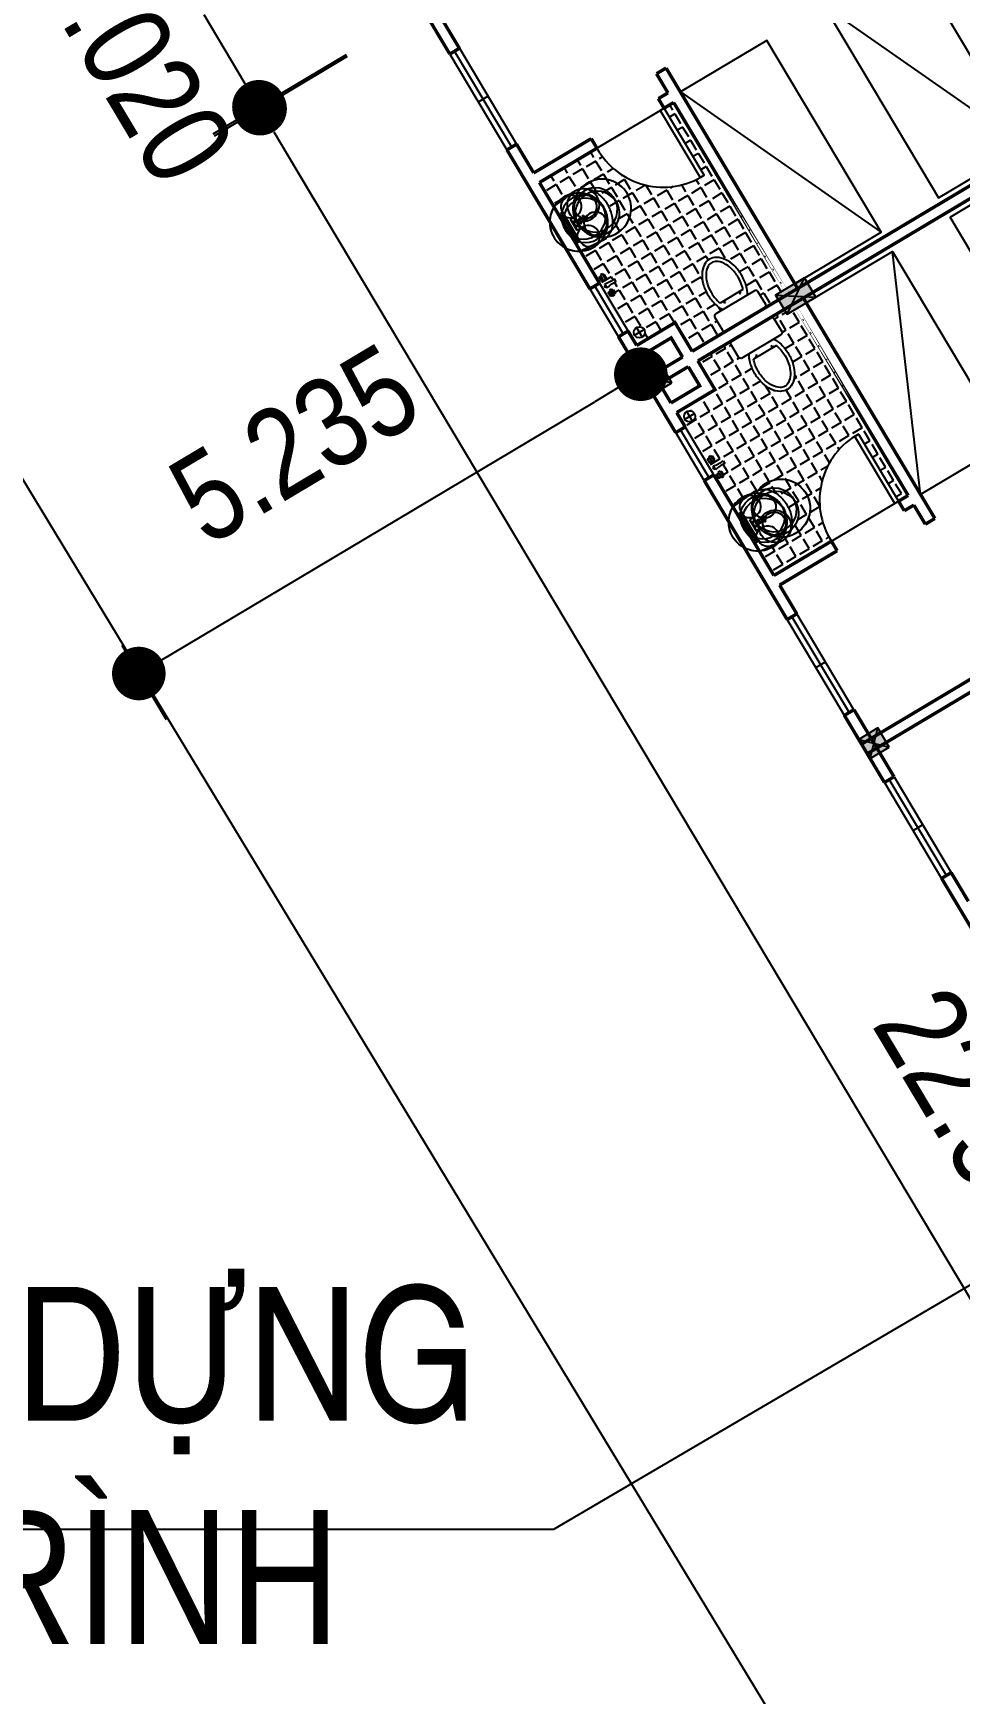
# Model space of a CAD drawing. Header units: millimetres. Extents: x 120 to 288, y 58 to 216.
# Drawn here: x 222.862 to 224.936, y 160.016 to 163.736 of the extents above; entities that cross this region are included whole.
import ezdxf

# ---------------------------------------------------------------- set-up
doc = ezdxf.new("R2010")
doc.units = ezdxf.units.MM
doc.header["$LTSCALE"] = 0.3
doc.header["$MEASUREMENT"] = 0
doc.linetypes.add('DASHDOTX2', pattern=[2, 1, -0.5, 0, -0.5])
doc.layers.get('0').update_dxf_attribs({"linetype": 'CONTINUOUS', "lineweight": 13})
doc.layers.get('DEFPOINTS').update_dxf_attribs({"linetype": 'CONTINUOUS', "lineweight": 13})
for name, color, linetype in [('CHUSO', 141, 'CONTINUOUS'), ('HATCH1', 8, 'CONTINUOUS'), ('KT', 8, 'CONTINUOUS'), ('LAYER 1', 1, 'CONTINUOUS'), ('LAYER1', 1, 'CONTINUOUS'), ('Layer2', 4, 'CONTINUOUS'), ('LAYER3', 34, 'CONTINUOUS'), ('LAYER5', 5, 'CONTINUOUS'), ('LAYER7', 7, 'CONTINUOUS'), ('THIETBI', 25, 'CONTINUOUS'), ('TUONG', 7, 'CONTINUOUS')]:
    doc.layers.add(name, color=color, linetype=linetype)
doc.styles.add('ATTR', font='romans.shx', dxfattribs={"width": 0.8, "height": 0.7})
doc.styles.add('HELVE-KT', font='vhelvcn.TTF')
doc.linetypes.add('FENCELINE2', pattern='A,0.25,-0.1,[132,ltypeshp.shx,S=0.1,R=0,X=-0.1,Y=0],-0.1,1', length=1.45)
doc.dimstyles.new('1-400', dxfattribs={"dimtxt": 0.2, "dimasz": 0.12, "dimexe": 0.12, "dimexo": 0.2, "dimgap": 0.12, "dimtad": 1, "dimdec": 3, "dimlfac": 4, "dimzin": 4, "dimdsep": 46, "dimtxsty": 'HELVE-KT', "dimblk1": 'DOT', "dimblk2": 'DOT', "dimsah": 1, "dimcen": -0.18, "dimadec": 3, "dimazin": 0, "dimtfac": 1, "dimtdec": 3, "dimtmove": 2, "dimatfit": 3, "dimldrblk": 'DOT', "dimfxl": 0, "dimtolj": 1, "dimtzin": 4, "dimarcsym": 0})

# ---------------------------------------------------------------- blocks, each defined once
blk = doc.blocks.new('TOILET')
at = {"layer": 'THIETBI', "linetype": 'Continuous'}
for p, q in [((2.25, 0), (-2.25, 0)), ((-2.5, -0.25), (-2.5, -1.75)), ((2.5, -1.75), (2.5, -0.25)), ((-2.25, -2), (2.25, -2)), ((-1.328885587445484, -2.699999999999932), (1.328885587445484, -2.699999999999989)), ((-0.9619002962733703, -2.476023252835319), (-0.9619002962733703, -2.701023903222449)), ((-0.8643275165757132, -2.476023252835319), (-0.9619002962733703, -2.476023252835319)), ((-0.9619002962733703, -2.701023903222449), (-0.8643275165757132, -2.701023903222449)), ((-0.8643275165757132, -2.701023903222449), (-0.8643275165757132, -2.476023252835319)), ((0.8619205168486133, -2.701023903222449), (0.8619205168486133, -2.476023252835319)), ((0.8619205168486133, -2.476023252835319), (0.959493296546043, -2.476023252835319)), ((0.959493296546043, -2.701023903222449), (0.8619205168486133, -2.701023903222449)), ((0.959493296546043, -2.476023252835319), (0.959493296546043, -2.701023903222449))]:
    blk.add_line(p, q, dxfattribs=at)
for centre, radius, start, end in [((-2.25, -0.25), 0.25, 90, 180), ((2.25, -0.25), 0.25, 0, 90), ((-2.25, -1.75), 0.25, 180, 270), ((2.637457049974273, -4.011362538314529), 4.580641306093185, 164.9268623414104, 180.0000000000054), ((1.337938406279363, -3.661379033137678), 3.234819193328465, 149.0965747149677, 164.9268623414033), ((2.637457049974046, -4.011362538315211), 4.180641306093212, 164.9268623413889, 179.9999999999965), ((1.337938406279363, -3.661379033137166), 2.834819193328285, 160.1759760614096, 164.9268623413951), ((-1.337938406280728, -3.661379033138019), 2.834819193329868, 15.07313765856473, 19.82402393859776), ((-2.637457049976319, -4.011362538315325), 4.180641306095254, 5.063761851311246e-12, 15.07313765857124), ((-1.337938406280728, -3.661379033138246), 3.234819193329836, 15.07313765860166, 30.90342528502951), ((-2.637457049976319, -4.0113625383147), 4.580641306095231, 359.9999999999972, 15.07313765858606), ((2.25, -1.75), 0.25, 270, 0), ((2.637457049976774, -4.011362538314927), 4.580641306095572, 180, 195.0731376585856), ((2.637457049976547, -4.011362538314529), 4.180641306095595, 180.0000000000051, 195.0731376585643), ((-2.6374570499745, -4.011362538314586), 4.180641306093665, 344.9268623413959, 359.9999999999953), ((-2.637457049974728, -4.011362538315325), 4.580641306093639, 344.9268623414112, 5.332585182154509e-12), ((1.337938406280728, -4.361346043491835), 3.234819193329827, 195.0731376585933, 213.0315475788831), ((1.337938406280728, -4.361346043491494), 2.834819193329956, 195.0731376585625, 213.0315475788917), ((0.5168646681929658, -4.8952005445542), 2.255450666327983, 213.0315475788855, 237.5002250693039), ((0.5168646681931932, -4.895200544554314), 1.85545066632798, 213.0315475788863, 237.5002250693021), ((0, -5.706522592530462), 0.8934774074695488, 237.5002250693035, 270), ((0, -5.706522592530519), 0.8934774074695326, 270, 302.4997749306894), ((-0.5168646681929658, -4.89520054455437), 1.855450666327776, 302.4997749306895, 326.968452421117), ((-0.5168646681929658, -4.8952005445542), 2.255450666327892, 302.4997749306941, 326.9684524211124), ((-1.337938406279591, -4.36134604349229), 2.834819193328596, 326.9684524211129, 344.9268623413986), ((-1.337938406279591, -4.361346043492233), 3.234819193328677, 326.9684524211115, 344.9268623414048), ((0, -5.706522592530348), 1.293477407469652, 237.5002250693031, 270), ((0, -5.706522592530519), 1.293477407469453, 270, 302.4997749307029)]:
    blk.add_arc(centre, radius, start, end, dxfattribs=at)
blk = doc.blocks.new('la')
at = {"layer": 'THIETBI', "linetype": 'Continuous'}
for p, q in [((-5933.44379870165, 607096.9278938042), (-5954.657236116378, 607330.2757053494)), ((-5700.095987156405, 607278.0555106837), (-5734.787105645424, 607278.0555106837)), ((-5710.190800530276, 607249.5658061604), (-5715.470036458595, 607195.7922466656)), ((-5700.095987156405, 607309.1017654629), (-5700.095987156405, 607252.294578268)), ((-5665.404868668316, 607278.0555106837), (-5700.095987156405, 607278.0555106837)), ((-5684.721937854214, 607195.7922466656), (-5690.001173785327, 607249.5658061604)), ((-5445.534738199225, 607330.2757053494), (-5466.748175613953, 607096.9278938042)), ((-5944.168579871206, 607224.2085182804), (-5944.168579871206, 607229.5737794738)), ((-5466.748175613953, 607096.9278938042), (-5933.44379870165, 607096.9278938042)), ((-5700.095987156405, 607139.3547686327), (-5859.314830218813, 607139.3547686327)), ((-5859.31483021858, 607122.3840186977), (-5540.877144096539, 607122.3840186978)), ((-5759.493611915408, 607200.4494683815), (-5715.012812269291, 607200.4494683815)), ((-5759.493611915408, 607183.478718451), (-5759.493611915408, 607200.4494683815)), ((-5759.493611915408, 607166.5079685205), (-5759.493611915408, 607183.478718451)), ((-5700.095987156405, 607166.5079685205), (-5759.493611915408, 607166.5079685205)), ((-5719.692424225992, 607191.9640934139), (-5727.825761422886, 607191.9640934139)), ((-5727.825761422886, 607174.9933434834), (-5672.366212892717, 607174.9933434834)), ((-5725.552112052588, 607183.478718451), (-5716.678920921309, 607183.478718451)), ((-5640.698362400195, 607166.5079685205), (-5700.095987156405, 607166.5079685205)), ((-5540.87714409679, 607139.3547686327), (-5700.095987156405, 607139.3547686327)), ((-5685.179162046312, 607200.4494683815), (-5640.698362400195, 607200.4494683815)), ((-5674.639862261152, 607183.478718451), (-5683.513053392431, 607183.478718451)), ((-5672.366212892717, 607191.9640934139), (-5680.499550089611, 607191.9640934139)), ((-5640.698362400195, 607200.4494683815), (-5640.698362400195, 607183.478718451)), ((-5640.698362400195, 607183.478718451), (-5640.698362400195, 607166.5079685205)), ((-5456.023394444397, 607229.5737794738), (-5456.023394444397, 607224.2085182804))]:
    blk.add_line(p, q, dxfattribs=at)
for centre, radius in [((-5700.095987156172, 607278.0555106841), 21.21343741315687), ((-5700.095987156172, 607278.0555106841), 16.9707499305255), ((-5742.522861982834, 607183.4787184515), 16.9707499305255), ((-5657.669112330441, 607183.4787184515), 16.9707499305255)]:
    blk.add_circle(centre, radius, dxfattribs=at)
for centre, radius, start, end in [((-5786.622446788613, 607339.3522209723), 103.2189295367069, 150.4377224630194, 180), ((-5744.464750194129, 607315.4400154066), 151.686082919052, 126.1394149328383, 150.4377224630194), ((-5716.921617746491, 607277.7234812875), 198.3889853030901, 106.8298526196501, 126.1394149328383), ((-5698.920439606671, 607218.2127808502), 260.5626604476124, 90, 106.8298526196501), ((-5698.920439606671, 607218.2127808502), 260.5626604477563, 73.17014738034992, 90), ((-5680.919261464987, 607277.7234812875), 198.3889853030873, 53.86058506716174, 73.17014738034992), ((-5653.376129020144, 607315.4400154066), 151.686082919055, 29.56227753698059, 53.86058506716174), ((-5611.218432424728, 607339.3522209723), 103.2189295367252, 0, 29.56227753698059), ((-5809.756896741826, 607330.2757053499), 144.9003393737205, 180, 190.3888578116886), ((-5786.622446788613, 607339.3522209723), 103.2189295367414, 180, 209.5622775369806), ((-5744.464750194129, 607363.2644265287), 151.6860829190531, 209.5622775369806, 233.8605850671617), ((-5716.921617746491, 607400.9809606525), 198.3889853029024, 233.8605850671617, 253.1701473803499), ((-5700.095987156172, 607232.2578273343), 20.03675093646151, 59.74728664221707, 120.2527133577829), ((-5680.919261464987, 607400.9809606525), 198.3889853030186, 286.8298526196501, 306.1394149328383), ((-5653.376129020144, 607363.2644265287), 151.686082919052, 306.1394149328383, 330.4377224630194), ((-5611.218432424728, 607339.3522209723), 103.2189295367332, 330.4377224630194, 0), ((-5859.31483021858, 607224.2085182809), 84.85374965263226, 180, 270), ((-5859.31483021858, 607224.2085182809), 101.8244995831652, 218.2452544057623, 270), ((-5698.920439606671, 607460.4916610897), 260.5626604475996, 253.1701473803499, 266.458658478582), ((-5719.692424225759, 607196.2067809005), 4.242687482640058, 270, 354.3929373133142), ((-5698.920439606671, 607460.4916610897), 260.5626604477354, 273.0264019199498, 286.8298526196501), ((-5680.499550089378, 607196.2067809005), 4.242687482625124, 185.6070626866857, 270), ((-5540.877144096557, 607224.2085182809), 84.85374965263226, 270, 0), ((-5540.877144096557, 607224.2085182809), 101.8244995831627, 270, 321.7547455942377)]:
    blk.add_arc(centre, radius, start, end, dxfattribs=at)
blk.add_spline([(-5445.534738204817, 607330.275705352), (-5488.399266112272, 607435.7992354915), (-5558.166908814947, 607489.0372223724), (-5649.338553096775, 607517.3672669327), (-5750.853421221862, 607517.367266933), (-5842.025065503458, 607489.0372223728), (-5911.792708206598, 607435.7992354913), (-5950.069890455718, 607366.4471325721), (-5954.657236119176, 607330.275705352)], degree=3, dxfattribs=at)
blk = doc.blocks.new('WALFCT1T')
for p, q in [((-5.5, -1), (-5, -1)), ((-5.5, -2), (-5.5, -1)), ((-2.5, -2), (-5.5, -2)), ((-5, -2), (-5, -2.5)), ((-5, -2.5), (-3, -2.5)), ((-3, -1), (-2.5, -1)), ((-3, -2.5), (-3, -2)), ((-2.5, -1), (-2.5, -2)), ((-1, -0.5), (1, -0.5)), ((0.75, -5.5), (-0.75, -5.5)), ((2.5, -1), (3, -1)), ((2.5, -2), (2.5, -1)), ((5.5, -2), (2.5, -2)), ((3, -2), (3, -2.5)), ((3, -2.5), (5, -2.5)), ((5, -1), (5.5, -1)), ((5, -2.5), (5, -2)), ((5.5, -1), (5.5, -2))]:
    blk.add_line(p, q)
for points in [[(-3, 0), (-3, -1), (-5, -1), (-5, 0)], [(-0.25, -0.5), (-0.25, 0), (0.25, 0), (0.25, -0.5)], [(5, 0), (5, -1), (3, -1), (3, 0)]]:
    blk.add_lwpolyline(points, close=True)
for centre, radius, start, end in [((-13.26580000000001, -3.619500000000016), 12.65625, 351.4554000000001, 14.26943), ((13.26579999999998, -3.619500000000016), 12.65624, 165.7306, 188.5446)]:
    blk.add_arc(centre, radius, start, end)
at = {"style": 'ATTR', "width": 0.8, "flags": 9}
blk.add_attdef('ESTCODE', (0, 0), '', height=0.7, dxfattribs=at)
blk = doc.blocks.new('NXM')
at = {"layer": 'LAYER7', "ltscale": 5}
h = blk.add_hatch(color=256, dxfattribs=at)
h.paths.add_polyline_path([(-121863.1697759321, 340602.7600438889), (-121863.0697759322, 340602.8600438889), (-121863.2697759322, 340602.860043889)])
h.paths.add_polyline_path([(-121863.1697759322, 340602.760043889), (-121863.2697759321, 340602.8600438889), (-121863.2697759321, 340602.6600438888)])
h.paths.add_polyline_path([(-121863.0697759322, 340602.660043889), (-121863.1697759322, 340602.7600438889), (-121863.2697759321, 340602.660043889)])
h.paths.add_polyline_path([(-121863.0697759322, 340602.660043889), (-121863.0697759321, 340602.8600438889), (-121863.1697759322, 340602.7600438889)])
h = blk.add_hatch(color=256, dxfattribs=at)
h.paths.add_polyline_path([(-121859.3697759321, 340602.7600438889), (-121859.2697759322, 340602.8600438889), (-121859.4697759321, 340602.860043889)])
h.paths.add_polyline_path([(-121859.3697759322, 340602.760043889), (-121859.4697759321, 340602.8600438889), (-121859.4697759321, 340602.6600438888)])
h.paths.add_polyline_path([(-121859.2697759322, 340602.660043889), (-121859.3697759322, 340602.7600438889), (-121859.4697759321, 340602.660043889)])
h.paths.add_polyline_path([(-121859.2697759322, 340602.660043889), (-121859.2697759321, 340602.8600438889), (-121859.3697759322, 340602.7600438889)])
h = blk.add_hatch(color=256, dxfattribs=at)
h.paths.add_polyline_path([(-121859.2697759321, 340601.4600438889), (-121859.4697759321, 340601.4600438891), (-121859.3697759321, 340601.310043889)])
h.paths.add_polyline_path([(-121859.3697759321, 340601.310043889), (-121859.2697759321, 340601.160043889), (-121859.2697759321, 340601.4600438889)])
h.paths.add_polyline_path([(-121859.4697759321, 340601.460043889), (-121859.4697759321, 340601.160043889), (-121859.3697759321, 340601.310043889)])
h.paths.add_polyline_path([(-121859.369775932, 340601.310043889), (-121859.4697759321, 340601.160043889), (-121859.2697759321, 340601.160043889)])
at = {"layer": 'THIETBI', "ltscale": 5}
h = blk.add_hatch(dxfattribs=at)
h.set_pattern_fill('ANGLE', color=256, scale=0.5, angle=-1.272221872585407e-14, style=0)
h.set_pattern_definition([(360, (-121861.4197759322, 340601.360043889), (3.367778697655221e-17, 0.1375), [0.1, -0.0375]), (90, (-121861.4197759322, 340601.360043889), (-0.1375, 4.209723372069027e-17), [0.1, -0.0375])])
edge = h.paths.add_edge_path()
edge.add_line((-121859.4197759321, 340602.360043889), (-121859.7197759321, 340602.360043889))
edge.add_line((-121859.7197759321, 340602.360043889), (-121859.7197759321, 340602.760043889))
edge.add_line((-121859.7197759321, 340602.760043889), (-121860.7022970672, 340602.7600438889))
edge.add_line((-121860.7022970672, 340602.7600438889), (-121860.6810868425, 340602.5267314312))
edge.add_spline(control_points=[(-121860.6810868426, 340602.5267314312), (-121860.6910499738, 340602.4886509526), (-121860.7086898823, 340602.4212287593), (-121860.7946111314, 340602.3621530537), (-121860.886015292, 340602.3345577035), (-121860.9850474712, 340602.3346352747), (-121861.0777220994, 340602.3619420101), (-121861.1491320637, 340602.4150105864), (-121861.1863473842, 340602.4758581764), (-121861.1892837756, 340602.5145390905), (-121861.190209335, 340602.5267314312)], knot_values=[0, 0, 0, 0, 113.8972482804107, 201.6571891156827, 297.1289658135357, 398.6438339386224, 494.115610636184, 581.8755514722499, 661.0895455658089, 697.5507014357958, 697.5507014357958, 697.5507014357958, 697.5507014357958], degree=3, periodic=0)
edge.add_line((-121861.190209335, 340602.5267314312), (-121861.1689991103, 340602.7600438891))
edge.add_line((-121861.1689991103, 340602.7600438891), (-121861.4197759322, 340602.7600438891))
edge.add_line((-121861.4197759322, 340602.7600438891), (-121861.4197759322, 340602.160043889))
edge.add_arc((-121861.3997759322, 340601.480043889), 0.6802940541319764, -1.684684319301482, 91.68468431566242, ccw=False)
edge.add_line((-121860.7197759321, 340601.4600438889), (-121861.4197759321, 340601.460043889))
edge.add_line((-121861.4197759321, 340601.460043889), (-121861.4197759321, 340601.360043889))
edge.add_line((-121861.4197759321, 340601.360043889), (-121859.4697759321, 340601.360043889))
edge.add_line((-121859.4697759321, 340601.360043889), (-121859.4697759321, 340601.460043889))
edge.add_line((-121859.4697759321, 340601.460043889), (-121859.4197759321, 340601.460043889))
edge.add_line((-121859.4197759321, 340601.460043889), (-121859.4197759321, 340601.6003712015))
edge.add_ellipse((-121859.4422759322, 340601.6023403248), major_axis=(0.01590990259591661, 0.0159099025959166), ratio=0.9999999987998788, start_angle=225.0000000343809, end_angle=314.99999996561905, ccw=False)
edge.add_line((-121859.4422759324, 340601.5798403248), (-121859.5772759324, 340601.5798403249))
edge.add_ellipse((-121859.5772759322, 340601.6023403248), major_axis=(0.01590990257682279, 0.01590990257682279), ratio=0.9999999986131138, start_angle=134.9999999602686, end_angle=225.0000000397314, ccw=False)
edge.add_line((-121859.5997759322, 340601.6023403251), (-121859.5997759321, 340601.6754520853))
edge.add_ellipse((-121859.7493000452, 340601.9252547815), major_axis=(0.2058626336902675, 0.2058626336902675), ratio=0.9999999968645723, start_angle=240.07313773622718, end_angle=255.9034253272293, ccw=False)
edge.add_ellipse((-121859.7807985607, 340602.0422114595), major_axis=(0.2915102284462117, 0.2915102284462119), ratio=0.999999998837754, start_angle=225.0000000332959, end_angle=240.0731376877937, ccw=False)
edge.add_ellipse((-121859.7807985607, 340602.0422114595), major_axis=(-0.2915102284462128, 0.2915102284462128), ratio=0.9999999988377523, start_angle=119.92686231220631, end_angle=134.9999999667041, ccw=False)
edge.add_ellipse((-121859.8122970762, 340601.9252547815), major_axis=(0.2058626328327546, 0.2058626328327545), ratio=0.9999999969642844, start_angle=191.9684524520063, end_angle=209.9268624138862, ccw=False)
edge.add_ellipse((-121859.8603439813, 340601.8513581451), major_axis=(0.1435360015145571, 0.1435360015145571), ratio=0.9999999990923838, start_angle=167.4997749165686, end_angle=191.9684524286788, ccw=False)
edge.add_ellipse((-121859.9333629656, 340601.8048403249), major_axis=(0.08231639814443895, 0.08231639814443893), ratio=0.9999999992607727, start_angle=134.9999999788227, end_angle=167.4997749159088, ccw=False)
edge.add_ellipse((-121859.9333629656, 340601.8048403249), major_axis=(-0.08231639814443893, 0.08231639814443895), ratio=0.9999999992607727, start_angle=12.500225084091198, end_angle=45.0000000211773, ccw=False)
edge.add_ellipse((-121859.8603439813, 340601.7583225048), major_axis=(-0.1435360015145571, 0.1435360015145571), ratio=0.9999999990923826, start_angle=-11.968452428678688, end_angle=12.500225083431417, ccw=False)
edge.add_ellipse((-121859.8122970762, 340601.6844258683), major_axis=(-0.2058626328327546, 0.2058626328327547), ratio=0.9999999969642842, start_angle=330.07313758611383, end_angle=348.03154754799374, ccw=False)
edge.add_ellipse((-121859.7807985607, 340601.5674691903), major_axis=(0.2915102284462117, 0.2915102284462119), ratio=0.999999998837754, start_angle=405.0000000332959, end_angle=420.07313768779375, ccw=False)
edge.add_ellipse((-121859.7807985607, 340601.5674691903), major_axis=(-0.2915102284462128, 0.2915102284462128), ratio=0.9999999988377523, start_angle=299.92686231220625, end_angle=314.9999999667041, ccw=False)
edge.add_ellipse((-121859.7493000452, 340601.6844258683), major_axis=(-0.2058626336902668, 0.2058626336902669), ratio=0.9999999968645755, start_angle=284.09657467277077, end_angle=299.9268622637729, ccw=False)
edge.add_line((-121859.5997759322, 340601.9342285645), (-121859.5997759322, 340602.0073403251))
edge.add_ellipse((-121859.5772759322, 340602.007340325), major_axis=(0.01590990259591661, 0.0159099025959166), ratio=0.9999999987998788, start_angle=45.00000003438089, end_angle=134.9999999656191, ccw=False)
edge.add_line((-121859.5772759313, 340602.029840325), (-121859.4422759332, 340602.029840325))
edge.add_ellipse((-121859.4422759322, 340602.007340325), major_axis=(-0.0159099025959166, 0.0159099025959166), ratio=0.9999999987998787, start_angle=225.0000000343809, end_angle=314.99999996561905, ccw=False)
edge.add_line((-121859.4197759321, 340602.0093094485), (-121859.4197759321, 340602.360043889))
edge = h.paths.add_edge_path(flags=16)
edge.add_ellipse((-121860.5838632716, 340602.6622694447), major_axis=(-0.178986404182841, 0.1789864041828411), ratio=0.999999999898956, start_angle=216.4553999965799, end_angle=239.2694299964606)
edge.add_line((-121860.3385476572, 340602.7246594447), (-121860.3235472714, 340602.7246594446))
edge.add_line((-121860.3235472714, 340602.7246594446), (-121860.3235472714, 340602.7346594447))
edge.add_line((-121860.3235472714, 340602.7346594447), (-121860.3135472714, 340602.7346594447))
edge.add_line((-121860.3135472714, 340602.7346594447), (-121860.3135472714, 340602.7246594448))
edge.add_line((-121860.3135472714, 340602.7246594448), (-121860.2985466805, 340602.7246594447))
edge.add_ellipse((-121860.0532312711, 340602.6622694447), major_axis=(0.1789862627049081, 0.1789862627049081), ratio=0.999999999893888, start_angle=120.7306000084298, end_angle=143.5445999967848)
edge.add_line((-121860.3035463843, 340602.6246594446), (-121860.3335482304, 340602.6246575197))
h.paths.add_polyline_path([(-121860.4185472715, 340602.6846594447), (-121860.4185472715, 340602.6946594447), (-121860.4285472715, 340602.6946594447), (-121860.4285472714, 340602.7146594447), (-121860.4185472714, 340602.7146594447), (-121860.4185472715, 340602.7346594447), (-121860.3785472714, 340602.7346594447), (-121860.3785472714, 340602.7146594447), (-121860.3685472714, 340602.7146594447), (-121860.3685472714, 340602.6946594447), (-121860.3785472714, 340602.6946594447), (-121860.3785472714, 340602.6846594447)], flags=16)
h.paths.add_polyline_path([(-121860.2585472713, 340602.6846594447), (-121860.2585472713, 340602.6946594447), (-121860.2685472713, 340602.6946594447), (-121860.2685472713, 340602.7146594447), (-121860.2585472713, 340602.7146594447), (-121860.2585472713, 340602.7346594447), (-121860.2185472713, 340602.7346594447), (-121860.2185472713, 340602.7146594447), (-121860.2085472713, 340602.7146594447), (-121860.2085472713, 340602.6946594447), (-121860.2185472712, 340602.6946594447), (-121860.2185472713, 340602.6846594446)], flags=16)
h.paths.add_polyline_path([(-121859.8586507188, 340602.6783725178, -1), (-121859.7586507188, 340602.6783725178, -1)], flags=16)
h = blk.add_hatch(dxfattribs=at)
h.set_pattern_fill('ANGLE', color=256, scale=0.5, angle=-1.272221872585407e-14, style=0)
h.set_pattern_definition([(180, (-121857.3197759321, 340601.360043889), (3.367778697655221e-17, 0.1375), [0.1, -0.0375]), (90, (-121857.3197759321, 340601.360043889), (0.1375, -2.525834023241416e-17), [0.1, -0.0375])])
edge = h.paths.add_edge_path()
edge.add_line((-121859.3197759321, 340602.360043889), (-121859.019775932, 340602.360043889))
edge.add_line((-121859.0197759321, 340602.360043889), (-121859.0197759321, 340602.760043889))
edge.add_line((-121859.0197759321, 340602.760043889), (-121858.037254797, 340602.7600438889))
edge.add_line((-121858.037254797, 340602.7600438889), (-121858.0584650217, 340602.5267314312))
edge.add_spline(control_points=[(-121858.0584650217, 340602.5267314312), (-121858.0485018904, 340602.4886509526), (-121858.0308619819, 340602.4212287593), (-121857.9449407327, 340602.3621530537), (-121857.8535365722, 340602.3345577035), (-121857.754504393, 340602.3346352747), (-121857.6618297648, 340602.3619420101), (-121857.5904198004, 340602.4150105864), (-121857.55320448, 340602.4758581764), (-121857.5502680886, 340602.5145390905), (-121857.5493425292, 340602.5267314312)], knot_values=[0, 0, 0, 0, 113.8972482804107, 201.6571891156827, 297.1289658135357, 398.6438339386224, 494.115610636184, 581.8755514722499, 661.0895455658089, 697.5507014357958, 697.5507014357958, 697.5507014357958, 697.5507014357958], degree=3, periodic=0)
edge.add_line((-121857.5493425292, 340602.5267314312), (-121857.5705527539, 340602.7600438891))
edge.add_line((-121857.5705527539, 340602.7600438891), (-121857.319775932, 340602.7600438891))
edge.add_line((-121857.3197759321, 340602.7600438891), (-121857.3197759321, 340602.160043889))
edge.add_arc((-121857.339775932, 340601.480043889), 0.6802940541319764, 448.3153156843376, 541.6846843193015)
edge.add_line((-121858.0197759321, 340601.4600438889), (-121857.3197759321, 340601.460043889))
edge.add_line((-121857.3197759321, 340601.460043889), (-121857.3197759321, 340601.360043889))
edge.add_line((-121857.3197759321, 340601.360043889), (-121859.2697759321, 340601.360043889))
edge.add_line((-121859.2697759321, 340601.360043889), (-121859.2697759321, 340601.460043889))
edge.add_line((-121859.2697759321, 340601.460043889), (-121859.3197759321, 340601.460043889))
edge.add_line((-121859.3197759321, 340601.460043889), (-121859.3197759321, 340601.6003712015))
edge.add_ellipse((-121859.297275932, 340601.6023403248), major_axis=(-0.0159099025959166, 0.01590990259591661), ratio=0.9999999987998788, start_angle=45.00000003438093, end_angle=134.9999999656191)
edge.add_line((-121859.2972759317, 340601.5798403248), (-121859.1622759317, 340601.5798403249))
edge.add_ellipse((-121859.162275932, 340601.6023403248), major_axis=(-0.01590990257682278, 0.01590990257682279), ratio=0.9999999986131138, start_angle=134.9999999602686, end_angle=225.0000000397314)
edge.add_line((-121859.139775932, 340601.6023403251), (-121859.139775932, 340601.6754520853))
edge.add_ellipse((-121858.990251819, 340601.9252547815), major_axis=(-0.2058626336902675, 0.2058626336902676), ratio=0.9999999968645723, start_angle=104.0965746727707, end_angle=119.9268622637728)
edge.add_ellipse((-121858.9587533035, 340602.0422114595), major_axis=(-0.2915102284462117, 0.2915102284462119), ratio=0.999999998837754, start_angle=119.9268623122063, end_angle=134.9999999667041)
edge.add_ellipse((-121858.9587533035, 340602.0422114595), major_axis=(0.2915102284462128, 0.2915102284462128), ratio=0.9999999988377523, start_angle=225.0000000332959, end_angle=240.0731376877937)
edge.add_ellipse((-121858.927254788, 340601.9252547815), major_axis=(-0.2058626328327545, 0.2058626328327546), ratio=0.9999999969642844, start_angle=150.0731375861138, end_angle=168.0315475479937)
edge.add_ellipse((-121858.8792078829, 340601.8513581451), major_axis=(-0.1435360015145571, 0.1435360015145571), ratio=0.9999999990923838, start_angle=168.0315475713212, end_angle=192.5002250834314)
edge.add_ellipse((-121858.8061888986, 340601.8048403249), major_axis=(-0.08231639814443893, 0.08231639814443895), ratio=0.9999999992607727, start_angle=192.5002250840912, end_angle=225.0000000211773)
edge.add_ellipse((-121858.8061888986, 340601.8048403249), major_axis=(0.08231639814443895, 0.08231639814443893), ratio=0.9999999992607727, start_angle=314.9999999788227, end_angle=347.4997749159088)
edge.add_ellipse((-121858.8792078829, 340601.7583225048), major_axis=(0.1435360015145572, 0.1435360015145571), ratio=0.9999999990923826, start_angle=347.4997749165686, end_angle=371.9684524286787)
edge.add_ellipse((-121858.927254788, 340601.6844258683), major_axis=(0.2058626328327547, 0.2058626328327546), ratio=0.9999999969642842, start_angle=11.96845245200624, end_angle=29.92686241388616)
edge.add_ellipse((-121858.9587533035, 340601.5674691903), major_axis=(-0.2915102284462117, 0.2915102284462119), ratio=0.999999998837754, start_angle=-60.07313768779372, end_angle=-45.0000000332959)
edge.add_ellipse((-121858.9587533035, 340601.5674691903), major_axis=(0.2915102284462128, 0.2915102284462128), ratio=0.9999999988377523, start_angle=45.00000003329593, end_angle=60.07313768779376)
edge.add_ellipse((-121858.990251819, 340601.6844258683), major_axis=(0.2058626336902669, 0.2058626336902668), ratio=0.9999999968645755, start_angle=60.07313773622711, end_angle=75.90342532722924)
edge.add_line((-121859.139775932, 340601.9342285645), (-121859.139775932, 340602.0073403251))
edge.add_ellipse((-121859.162275932, 340602.007340325), major_axis=(-0.0159099025959166, 0.01590990259591661), ratio=0.9999999987998788, start_angle=225.0000000343809, end_angle=314.9999999656191)
edge.add_line((-121859.162275933, 340602.029840325), (-121859.2972759311, 340602.029840325))
edge.add_ellipse((-121859.297275932, 340602.007340325), major_axis=(0.0159099025959166, 0.0159099025959166), ratio=0.9999999987998787, start_angle=45.00000003438094, end_angle=134.9999999656191)
edge.add_line((-121859.3197759321, 340602.0093094485), (-121859.3197759321, 340602.360043889))
edge = h.paths.add_edge_path(flags=16)
edge.add_ellipse((-121858.1556885926, 340602.6622694447), major_axis=(0.1789864041828411, 0.178986404182841), ratio=0.999999999898956, start_angle=120.73057000353941, end_angle=143.5446000034201, ccw=False)
edge.add_line((-121858.401004207, 340602.7246594447), (-121858.4160045928, 340602.7246594446))
edge.add_line((-121858.4160045928, 340602.7246594446), (-121858.4160045928, 340602.7346594447))
edge.add_line((-121858.4160045928, 340602.7346594447), (-121858.4260045929, 340602.7346594447))
edge.add_line((-121858.4260045929, 340602.7346594447), (-121858.4260045929, 340602.7246594448))
edge.add_line((-121858.4260045929, 340602.7246594448), (-121858.4410051837, 340602.7246594447))
edge.add_ellipse((-121858.6863205931, 340602.6622694447), major_axis=(-0.1789862627049081, 0.1789862627049081), ratio=0.999999999893888, start_angle=216.4554000032152, end_angle=239.2693999915702, ccw=False)
edge.add_line((-121858.4360054798, 340602.6246594446), (-121858.4060036338, 340602.6246575197))
h.paths.add_polyline_path([(-121858.3210045927, 340602.6846594447), (-121858.3210045927, 340602.6946594447), (-121858.3110045927, 340602.6946594447), (-121858.3110045927, 340602.7146594447), (-121858.3210045928, 340602.7146594447), (-121858.3210045928, 340602.7346594447), (-121858.3610045928, 340602.7346594447), (-121858.3610045928, 340602.7146594447), (-121858.3710045928, 340602.7146594447), (-121858.3710045928, 340602.6946594447), (-121858.3610045928, 340602.6946594447), (-121858.3610045928, 340602.6846594447)], flags=16)
h.paths.add_polyline_path([(-121858.4810045929, 340602.6846594447), (-121858.4810045928, 340602.6946594447), (-121858.4710045929, 340602.6946594447), (-121858.4710045929, 340602.7146594447), (-121858.4810045929, 340602.7146594447), (-121858.4810045929, 340602.7346594447), (-121858.5210045929, 340602.7346594447), (-121858.5210045929, 340602.7146594447), (-121858.5310045929, 340602.7146594447), (-121858.5310045929, 340602.6946594447), (-121858.5210045929, 340602.6946594447), (-121858.5210045929, 340602.6846594446)], flags=16)
h.paths.add_polyline_path([(-121858.8809011454, 340602.6783725178, 1), (-121858.9809011454, 340602.6783725178, 1)], flags=16)
at = {"layer": 'LAYER 1', "ltscale": 5}
for p, q in [((-121859.8586507188, 340602.6783725178), (-121859.7586507188, 340602.6783725178)), ((-121859.8086507188, 340602.7283725178), (-121859.8086507188, 340602.6283725178)), ((-121858.8809011455, 340602.6783725178), (-121858.9809011455, 340602.6783725178)), ((-121858.9309011455, 340602.7283725178), (-121858.9309011455, 340602.6283725178))]:
    blk.add_line(p, q, dxfattribs=at)
for centre in [(-121859.8086507188, 340602.6783725178), (-121858.9309011455, 340602.6783725178)]:
    blk.add_circle(centre, 0.05, dxfattribs=at)
at = {"layer": 'LAYER5', "color": 163, "linetype": 'Continuous'}
for p, q in [((-121863.5197759321, 340602.860043889), (-121864.5197759321, 340602.860043889)), ((-121864.5197759321, 340602.810043889), (-121863.5197759321, 340602.810043889)), ((-121864.0197759321, 340602.860043889), (-121864.0197759321, 340602.7600438891)), ((-121862.8197759321, 340602.860043889), (-121861.8197759322, 340602.860043889)), ((-121861.8197759322, 340602.810043889), (-121862.8197759321, 340602.810043889)), ((-121862.3197759321, 340602.860043889), (-121862.3197759321, 340602.7600438891)), ((-121855.9197759322, 340602.860043889), (-121856.9197759322, 340602.860043889)), ((-121856.9197759322, 340602.810043889), (-121855.9197759322, 340602.810043889)), ((-121856.4197759322, 340602.860043889), (-121856.4197759322, 340602.7600438891)), ((-121863.5197759321, 340602.760043889), (-121864.5197759321, 340602.760043889)), ((-121862.8197759321, 340602.760043889), (-121861.8197759322, 340602.760043889)), ((-121855.9197759322, 340602.760043889), (-121856.9197759322, 340602.760043889)), ((-121861.419775933, 340602.160043889), (-121861.419775933, 340601.4600438889)), ((-121857.3197759313, 340602.160043889), (-121857.3197759313, 340601.4600438889))]:
    blk.add_line(p, q, dxfattribs=at)
for points in [[(-121860.3697759322, 340602.860043889), (-121859.8697759322, 340602.860043889)], [(-121860.3697759322, 340602.810043889), (-121859.8697759322, 340602.810043889)], [(-121858.3697759322, 340602.860043889), (-121858.8697759322, 340602.860043889)], [(-121858.3697759322, 340602.810043889), (-121858.8697759322, 340602.810043889)], [(-121860.3697759322, 340602.760043889), (-121859.8697759322, 340602.760043889)], [(-121858.3697759322, 340602.760043889), (-121858.8697759322, 340602.760043889)]]:
    blk.add_lwpolyline(points, dxfattribs=at)
for points in [[(-121861.4197759321, 340601.4600438889), (-121861.4197759321, 340601.500043889), (-121860.7197759321, 340601.500043889), (-121860.7197759321, 340601.4600438889)], [(-121857.3197759322, 340601.4600438889), (-121857.3197759322, 340601.500043889), (-121858.0197759322, 340601.500043889), (-121858.0197759322, 340601.4600438889)]]:
    blk.add_lwpolyline(points, close=True, dxfattribs=at)
for centre, start, end in [((-121861.3997759322, 340601.480043889), 358.3153156775936, 91.6846843156902), ((-121857.3397759321, 340601.480043889), 88.31531568430982, 181.6846843224064)]:
    blk.add_arc(centre, 0.6802940541195461, start, end, dxfattribs=at)
at = {"layer": 'LAYER7', "ltscale": 5}
for p, q in [((-121863.2697759321, 340602.860043889), (-121863.0697759321, 340602.660043889)), ((-121863.0697759321, 340602.860043889), (-121863.2697759321, 340602.660043889)), ((-121859.4697759321, 340602.860043889), (-121859.2697759321, 340602.660043889)), ((-121859.2697759321, 340602.860043889), (-121859.4697759321, 340602.660043889)), ((-121859.4697759321, 340601.460043889), (-121859.2697759321, 340601.160043889)), ((-121859.2697759321, 340601.460043889), (-121859.4697759321, 340601.160043889))]:
    blk.add_line(p, q, dxfattribs=at)
at = {"layer": 'LAYER7', "ltscale": 5, "const_width": 0.03}
for points in [[(-121864.5197759321, 340602.860043889), (-121865.9697759322, 340602.860043889)], [(-121864.5197759321, 340602.760043889), (-121864.8197759321, 340602.760043889)], [(-121863.1697759322, 340602.860043889), (-121863.5197759321, 340602.860043889)], [(-121863.1697759322, 340602.760043889), (-121863.5197759321, 340602.760043889)], [(-121863.2197759321, 340602.860043889), (-121863.2197759321, 340595.660043889)], [(-121863.1697759321, 340602.860043889), (-121862.8197759321, 340602.860043889)], [(-121863.1697759321, 340602.760043889), (-121862.8197759321, 340602.760043889)], [(-121863.1197759322, 340602.860043889), (-121863.1197759322, 340595.660043889)], [(-121861.8197759322, 340602.860043889), (-121860.3697759322, 340602.860043889)], [(-121861.8197759322, 340602.760043889), (-121861.5197759322, 340602.760043889)], [(-121861.5197759322, 340602.160043889), (-121861.5197759322, 340602.760043889)], [(-121861.5197759322, 340602.160043889), (-121861.5197759322, 340602.760043889)], [(-121861.4197759322, 340602.160043889), (-121861.4197759322, 340602.760043889)], [(-121861.4197759322, 340602.760043889), (-121861.4197759322, 340602.160043889)], [(-121861.4197759322, 340602.760043889), (-121860.3697759322, 340602.760043889)], [(-121860.3697759322, 340602.760043889), (-121860.3697759322, 340602.860043889)], [(-121859.8697759322, 340602.760043889), (-121859.8697759322, 340602.860043889)], [(-121859.8697759322, 340602.860043889), (-121859.3697759322, 340602.860043889)], [(-121859.8697759322, 340602.760043889), (-121859.7197759321, 340602.760043889)], [(-121859.4197759322, 340602.360043889), (-121859.7197759321, 340602.360043889), (-121859.7197759321, 340602.760043889)], [(-121859.4197759322, 340602.460043889), (-121859.6197759322, 340602.460043889), (-121859.6197759322, 340602.760043889)], [(-121859.6197759322, 340602.760043889), (-121859.3697759322, 340602.760043889)], [(-121859.4197759322, 340602.860043889), (-121859.4197759322, 340602.460043889)], [(-121859.3697759322, 340602.860043889), (-121858.8697759322, 340602.860043889)], [(-121859.3697759322, 340602.760043889), (-121859.1197759322, 340602.760043889)], [(-121859.3197759321, 340602.860043889), (-121859.3197759321, 340602.460043889)], [(-121859.3197759321, 340602.460043889), (-121859.1197759322, 340602.460043889), (-121859.1197759322, 340602.760043889)], [(-121859.3197759321, 340602.360043889), (-121859.0197759321, 340602.360043889), (-121859.0197759321, 340602.760043889)], [(-121859.0197759321, 340602.760043889), (-121858.8697759322, 340602.760043889)], [(-121858.8697759322, 340602.760043889), (-121858.8697759322, 340602.860043889)], [(-121858.3697759322, 340602.760043889), (-121858.3697759322, 340602.860043889)], [(-121858.3697759322, 340602.860043889), (-121856.9197759322, 340602.860043889)], [(-121858.3697759322, 340602.760043889), (-121857.3197759321, 340602.760043889)], [(-121857.3197759321, 340602.160043889), (-121857.3197759321, 340602.760043889)], [(-121857.3197759321, 340602.760043889), (-121857.3197759321, 340602.160043889)], [(-121857.2197759321, 340602.160043889), (-121857.2197759321, 340602.760043889)], [(-121857.2197759321, 340602.160043889), (-121857.2197759321, 340602.760043889)], [(-121857.2197759321, 340602.760043889), (-121856.9197759322, 340602.760043889)], [(-121855.9197759322, 340602.860043889), (-121855.4697759321, 340602.860043889)], [(-121855.9197759322, 340602.760043889), (-121855.5697759321, 340602.760043889)], [(-121859.4197759322, 340602.360043889), (-121859.4197759322, 340595.660043889)], [(-121859.3197759321, 340602.360043889), (-121859.3197759321, 340595.660043889)], [(-121861.4197759322, 340602.160043889), (-121861.5197759322, 340602.160043889)], [(-121857.3197759321, 340602.160043889), (-121857.2197759321, 340602.160043889)], [(-121861.5197759322, 340601.360043889), (-121861.5197759322, 340601.4600438889)], [(-121861.5197759322, 340601.360043889), (-121861.5197759322, 340601.4600438889)], [(-121861.4197759321, 340601.4600438889), (-121861.5197759322, 340601.4600438889)], [(-121861.4197759322, 340601.360043889), (-121861.4197759322, 340601.4600438889)], [(-121861.4197759322, 340601.4600438889), (-121861.4197759322, 340601.360043889)], [(-121857.3197759322, 340601.360043889), (-121857.3197759322, 340601.4600438889)], [(-121857.3197759322, 340601.4600438889), (-121857.3197759322, 340601.360043889)], [(-121857.3197759322, 340601.4600438889), (-121857.2197759321, 340601.4600438889)], [(-121857.2197759321, 340601.360043889), (-121857.2197759321, 340601.4600438889)], [(-121857.2197759321, 340601.360043889), (-121857.2197759321, 340601.4600438889)], [(-121861.5197759322, 340601.360043889), (-121861.7197759321, 340601.360043889)], [(-121857.2197759321, 340601.360043889), (-121857.0197759321, 340601.360043889)], [(-121861.5197759322, 340601.260043889), (-121861.7197759321, 340601.260043889)], [(-121859.4197759322, 340601.260043889), (-121861.5197759322, 340601.260043889)], [(-121859.3197759321, 340601.260043889), (-121857.2197759321, 340601.260043889)], [(-121857.2197759321, 340601.260043889), (-121857.0197759321, 340601.260043889)]]:
    blk.add_lwpolyline(points, dxfattribs=at)
at = {"layer": 'LAYER7', "ltscale": 5}
for points in [[(-121863.2697759321, 340602.660043889), (-121863.0697759321, 340602.660043889), (-121863.0697759321, 340602.860043889), (-121863.2697759321, 340602.860043889)], [(-121859.4697759321, 340602.660043889), (-121859.2697759321, 340602.660043889), (-121859.2697759321, 340602.860043889), (-121859.4697759321, 340602.860043889)], [(-121859.4697759321, 340601.160043889), (-121859.2697759321, 340601.160043889), (-121859.2697759321, 340601.460043889), (-121859.4697759321, 340601.460043889)]]:
    blk.add_lwpolyline(points, close=True, dxfattribs=at)
at = {"layer": 'LAYER7', "ltscale": 5, "const_width": 0.03}
for points in [[(-121859.4197759322, 340601.360043889), (-121861.4197759322, 340601.360043889), (-121861.4197759322, 340601.360043889), (-121859.4197759322, 340601.360043889)], [(-121859.3197759321, 340601.360043889), (-121857.3197759322, 340601.360043889), (-121857.3197759322, 340601.360043889), (-121859.3197759321, 340601.360043889)]]:
    blk.add_lwpolyline(points, close=True, dxfattribs=at)
at = {"layer": 'THIETBI', "ltscale": 5}
for p, q in [((-121861.4697759321, 340601.260043889), (-121859.4697759321, 340600.360043889)), ((-121857.2697759321, 340601.260043889), (-121859.140292016, 340600.4183116512)), ((-121859.140292016, 340600.4183116512), (-121859.2697759321, 340600.360043889)), ((-121857.2697759321, 340599.7600438889), (-121859.2697759321, 340598.8600438889))]:
    blk.add_line(p, q, dxfattribs=at)
for points in [[(-121859.4697759321, 340601.260043889), (-121859.4697759321, 340600.360043889), (-121861.4697759321, 340600.360043889), (-121861.4697759321, 340601.260043889)], [(-121859.4697759321, 340599.7600438889), (-121859.4697759321, 340598.8600438889), (-121861.4697759321, 340598.8600438889), (-121861.4697759321, 340599.7600438889)]]:
    blk.add_lwpolyline(points, close=True, dxfattribs=at)
for points in [[(-121859.140292016, 340600.360043889), (-121857.2697759321, 340600.360043889), (-121857.2697759321, 340601.260043889), (-121859.2697759321, 340601.260043889), (-121859.2697759321, 340600.360043889), (-121859.140292016, 340600.360043889)], [(-121859.140292016, 340599.7600438889), (-121859.2697759321, 340599.7600438889), (-121859.2697759321, 340598.8600438889), (-121857.2697759321, 340598.8600438889), (-121857.2697759321, 340599.7600438889), (-121859.140292016, 340599.7600438889)]]:
    blk.add_lwpolyline(points, dxfattribs=at)
at = {"layer": 'TUONG', "linetype": 'ByBlock', "ltscale": 5, "const_width": 0.03}
for points in [[(-121864.5197759321, 340602.760043889), (-121864.5197759321, 340602.860043889)], [(-121863.5197759321, 340602.760043889), (-121863.5197759321, 340602.860043889)], [(-121862.8197759321, 340602.760043889), (-121862.8197759321, 340602.860043889)], [(-121861.8197759322, 340602.760043889), (-121861.8197759322, 340602.860043889)], [(-121856.9197759322, 340602.760043889), (-121856.9197759322, 340602.860043889)], [(-121855.9197759322, 340602.760043889), (-121855.9197759322, 340602.860043889)], [(-121861.7197759321, 340601.260043889), (-121861.7197759321, 340601.360043889)], [(-121857.0197759321, 340601.260043889), (-121857.0197759321, 340601.360043889)]]:
    blk.add_lwpolyline(points, dxfattribs=at)
at = {"layer": 'CHUSO', "linetype": 'Continuous', "yscale": 0.09000000002561137, "zscale": 0.09}
for p, xscale, rotation in [((-121859.4197759322, 340601.8048403249), -0.09000000002561137, 270), ((-121859.3197759321, 340601.8048403249), 0.09000000002561137, 90)]:
    blk.add_blockref('TOILET', p, dxfattribs=dict(at, xscale=xscale, rotation=rotation))
at = {"layer": 'KT', "yscale": 0.0009999999310821295, "zscale": 0.001, "rotation": 180}
for p, xscale in [((-121855.2355521626, 341209.8569652807), -0.0009999999892897904), ((-121863.5039997016, 341209.8569652807), 0.0009999999892897904)]:
    blk.add_blockref('la', p, dxfattribs=dict(at, xscale=xscale))
at = {"layer": 'LAYER3', "linetype": 'Continuous', "ltscale": 0.4, "yscale": 0.02000000001862645, "zscale": 0.02}
for p, xscale in [((-121860.3185472714, 340602.7346594447), 0.02000000001862645), ((-121858.4210045929, 340602.7346594447), -0.02000000001862645)]:
    blk.add_blockref('WALFCT1T', p, dxfattribs=dict(at, xscale=xscale))
blk = doc.blocks.new('_DOT')
at = {"color": 0, "linetype": 'ByBlock'}
blk.add_line((-0.5, 0), (-1, 0), dxfattribs=at)
at = {"color": 0, "linetype": 'ByBlock', "const_width": 0.5}
blk.add_lwpolyline([(-0.25, 0, 1), (0.25, 0, 1)], format="xyb", close=True, dxfattribs=at)
blk = doc.blocks.new('*D171')
at = {"layer": 'DEFPOINTS', "color": 0, "lineweight": -2, "ltscale": 5}
for p in [(224.0816908822407, 163.2072140225143), (224.2221029568791, 162.9717939636646), (222.95759503325, 162.5367672006912)]:
    blk.add_point(p, dxfattribs=at)
at = {"layer": 'LAYER 1', "color": 0, "lineweight": -2, "ltscale": 5}
for p, q in [((224.1841390484398, 163.035445651612), (224.2835718565986, 162.8687329411232)), ((223.2010681304298, 162.3628160415609), (224.1190419343377, 162.9103250639451)), ((223.0600431994491, 162.3649988297889), (223.1594760076079, 162.1982861193001))]:
    blk.add_line(p, q, dxfattribs=at)
at = {"layer": 'LAYER 1', "color": 0, "lineweight": -2, "ltscale": 5, "xscale": 0.12, "yscale": 0.12, "zscale": 0.12}
for p, rotation in [((224.2221029568791, 162.9717939636646), 30.81320597490616), ((223.0980071078884, 162.3013471418414), 210.8132059749062)]:
    blk.add_blockref('_DOT', p, dxfattribs=dict(at, rotation=rotation))
at = {"layer": 'LAYER 1', "color": 0, "ltscale": 5, "insert": (223.4468687379267, 162.8151535041856), "char_height": 0.2, "attachment_point": 5, "rotation": 30.813205974906158, "style": 'HELVE-KT'}
blk.add_mtext('\\A1;5.235', dxfattribs=at)
blk = doc.blocks.new('*D172')
at = {"layer": 'DEFPOINTS', "color": 0, "lineweight": -2, "ltscale": 5}
for p in [(223.7366803842914, 163.7856713380832), (226.6180238191108, 158.9547003242485), (226.2508802169868, 158.7357241030917)]:
    blk.add_point(p, dxfattribs=at)
at = {"layer": 'LAYER 1', "color": 0, "lineweight": -2, "ltscale": 5}
for p, q in [((223.5649120133952, 163.6832231718738), (223.2664738118342, 163.5052250554731)), ((223.4310037340975, 163.463632932661), (226.1894113172612, 158.8387851256295)), ((226.4462554482146, 158.8522521580391), (226.1478191944491, 158.6742552033661))]:
    blk.add_line(p, q, dxfattribs=at)
at = {"layer": 'LAYER 1', "color": 0, "lineweight": -2, "ltscale": 5, "xscale": 0.12, "yscale": 0.12, "zscale": 0.12}
for p, rotation in [((223.3695348343719, 163.5666939551987), 120.8132059783104), ((226.2508802169868, 158.7357241030917), 300.8132059783104)]:
    blk.add_blockref('_DOT', p, dxfattribs=dict(at, rotation=rotation))
at = {"layer": 'LAYER 1', "color": 0, "ltscale": 5, "insert": (225.0009849296214, 161.2649947924151), "char_height": 0.2, "attachment_point": 5, "rotation": 300.8132059783104, "style": 'HELVE-KT'}
blk.add_mtext('\\A1;22.500', dxfattribs=at)
blk = doc.blocks.new('*D150')
at = {"layer": 'DEFPOINTS', "color": 0, "lineweight": -2, "ltscale": 5}
for p in [(223.7341191799723, 163.7899655472945), (223.7366803840913, 163.785671337974), (223.3669736285151, 163.5709881690397)]:
    blk.add_point(p, dxfattribs=at)
at = {"layer": 'LAYER 1', "color": 0, "lineweight": -2, "ltscale": 5}
for p, q in [((223.305504729938, 163.6740491922624), (223.2440358313608, 163.7771102154851)), ((223.5623508079345, 163.6875173829993), (223.2639126052924, 163.5095192704625)), ((223.5649120120534, 163.6832231736788), (223.2664738094114, 163.505225061142)), ((223.3695348326341, 163.5666939597192), (223.3669736285151, 163.5709881690397)), ((223.4310037312113, 163.4636329364965), (223.4924726297884, 163.3605719132738))]:
    blk.add_line(p, q, dxfattribs=at)
at = {"layer": 'LAYER 1', "color": 0, "lineweight": -2, "ltscale": 5, "xscale": 0.12, "yscale": 0.12, "zscale": 0.12}
for p, rotation in [((223.3669736285151, 163.5709881690397), 300.8132053398299), ((223.3695348326341, 163.5666939597192), 120.8132053398299)]:
    blk.add_blockref('_DOT', p, dxfattribs=dict(at, rotation=rotation))
at = {"layer": 'LAYER 1', "color": 0, "ltscale": 5, "insert": (223.1195142591704, 163.6222201991048), "char_height": 0.2, "attachment_point": 5, "rotation": 300.8132053398299, "style": 'HELVE-KT'}
blk.add_mtext('\\A1;.020', dxfattribs=at)

msp = doc.modelspace()

# ---------------------------------------------------------------- linework, layer by layer
at = {"layer": 'HATCH1', "linetype": 'FENCELINE2'}
msp.add_lwpolyline([(216.0562000467061, 152.6546332696314), (212.8287473236841, 157.8997230932152), (213.5912795309567, 158.3564024096274), (222.3891876867409, 163.4768508072746), (226.0729225046551, 157.3949933228876)], dxfattribs=at)
at = {"layer": 'HATCH1', "ltscale": 5}
msp.add_lwpolyline([(225.8539817897909, 161.4558567223285), (224.0269295225073, 160.3835428454481), (221.0982468784221, 160.3835428454481)], dxfattribs=at)

# ---------------------------------------------------------------- block references
at = {"layer": 'Layer2', "linetype": 'DASHDOTX2', "lineweight": -2, "ltscale": 0.0001, "xscale": 0.2499999999990109, "yscale": 0.2500000000145519, "zscale": 0.25, "rotation": 120.8132059761627}
msp.add_blockref('NXM', (57749.89790208863, 69945.10310378054), dxfattribs=at)

# ---------------------------------------------------------------- texts
at = {"layer": 'LAYER1', "linetype": 'DASHDOTX2', "insert": (222.4133357131549, 160.9274333532089), "char_height": 0.3, "width": 4.531481421814392, "attachment_point": 2}
msp.add_mtext('{\\fVNI-Helve-Condense|b0|i0|c0|p2;VÒ TRÍ XAÂY DÖÏNG \\P COÂNG TRÌNH}', dxfattribs=at)

# ---------------------------------------------------------------- dimensions: what is measured, and where the dimension line sits
at = {"layer": 'LAYER 1', "ltscale": 5}
for base, p1, p2, angle, picture, middle in [((223.3669736285151, 163.5709881690397), (223.7366803840913, 163.785671337974), (223.7341191799723, 163.7899655472945), 120.81320533927045, '*D150', (223.1195142591704, 163.6222201991048)), ((224.2221029568791, 162.9717939636646), (222.95759503325, 162.5367672006912), (224.0816908822407, 163.2072140225143), 30.81320597490446, '*D171', (223.4468687379267, 162.8151535041856))]:
    dim = msp.add_linear_dim(base=base, p1=p1, p2=p2, angle=angle, dimstyle='1-400', dxfattribs=at)
    dim.commit()
    dim.dimension.update_dxf_attribs({"geometry": picture, "text_midpoint": middle, "dimtype": 161})
dim = msp.add_linear_dim(base=(226.2508802169868, 158.7357241030917), p1=(223.7366803842914, 163.7856713380831), p2=(226.6180238191108, 158.9547003242485), angle=120.8132059783104, dimstyle='1-400', dxfattribs=at)
dim.commit()
dim.dimension.update_dxf_attribs({"geometry": '*D172', "text_midpoint": (225.0009849296214, 161.2649947924151)})

doc.saveas('drawing.dxf')
